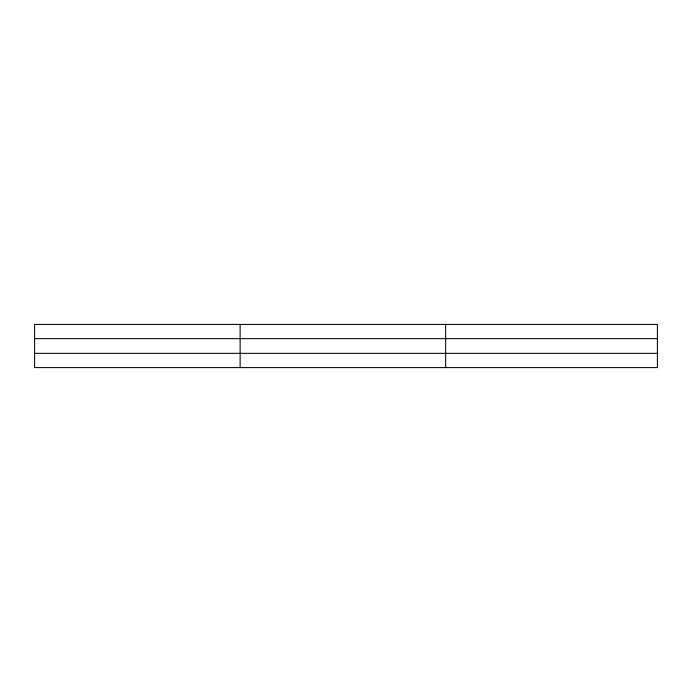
<?xml version="1.0" encoding="UTF-8"?>
<svg xmlns="http://www.w3.org/2000/svg" width="692" height="692" viewBox="0 0 692 692"><rect width="100%" height="100%" fill="white"/><g stroke="black" fill="none" stroke-linecap="round" stroke-linejoin="round"><path stroke-width="1.04" d="M240.124 367.59L240.124 324.41M445.648 367.59L445.648 324.41M657.4 353.344L657.4 367.59L34.6 367.59L34.6 324.41L657.4 324.41L657.4 353.344L34.6 353.344M34.6 338.656L657.4 338.656"/></g></svg>
